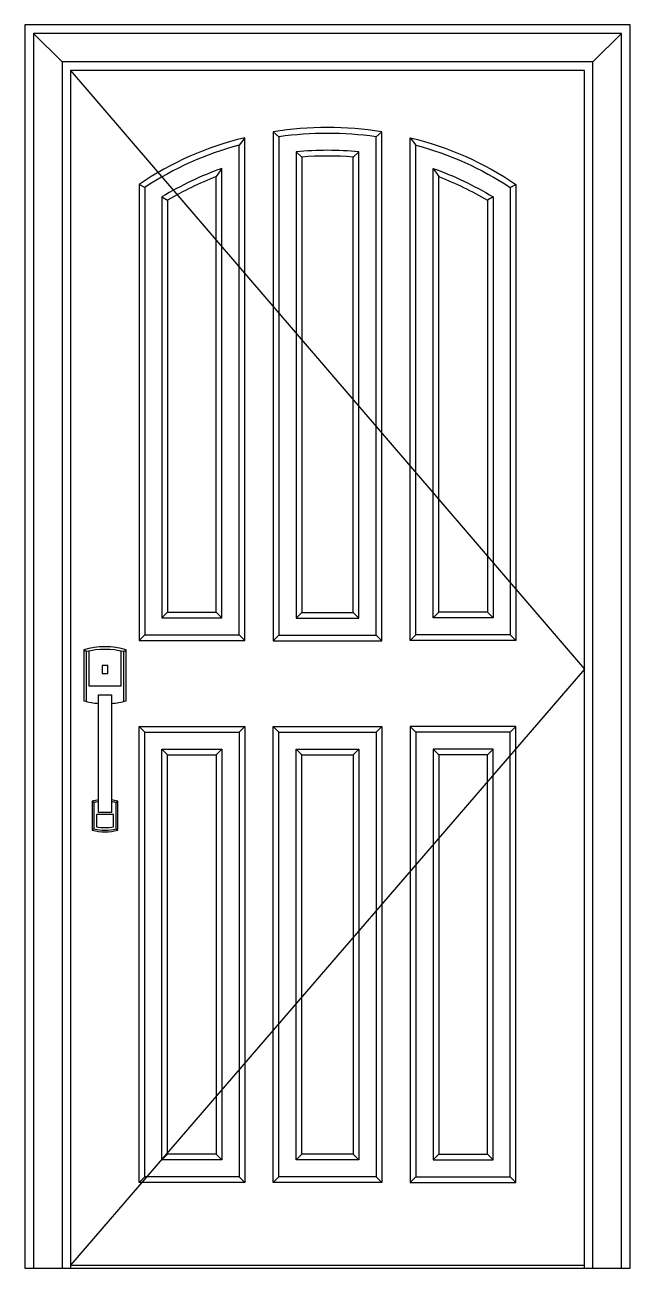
# Model space of a CAD drawing. Header units: metres. Extents: x 0 to 1060, y 0 to 2180.
import ezdxf

# ---------------------------------------------------------------- set-up
doc = ezdxf.new("R2010")
doc.units = ezdxf.units.M
for name, color, linetype in [('2', 2, 'Continuous'), ('3', 3, 'Continuous'), ('4', 4, 'Continuous'), ('7', 7, 'Continuous')]:
    doc.layers.add(name, color=color, linetype=linetype)

msp = doc.modelspace()

# ---------------------------------------------------------------- linework, layer by layer
at = {"layer": '2'}
msp.add_line((0, 0), (1060, 0), dxfattribs=at)
at = {"layer": '3'}
for p, q in [((65, 2115), (15, 2165)), ((995, 2115), (1045, 2165)), ((445, 1983.81), (435, 1992.38)), ((615, 1983.81), (625, 1992.38)), ((385, 1982.1), (375, 1969.14)), ((675, 1982.1), (685, 1969.14)), ((485, 1948.14), (475, 1957.27)), ((575, 1948.14), (585, 1957.27)), ((345, 1928.33), (335, 1914.01)), ((715, 1928.33), (725, 1914.01)), ((210, 1894.96), (200, 1900.35)), ((850, 1894.96), (860, 1900.35)), ((240, 1878.42), (250, 1872.78)), ((820, 1878.42), (810, 1872.78)), ((250, 1150.35), (240, 1140.35)), ((345, 1140.35), (335, 1150.35)), ((485, 1149.89), (475, 1139.89)), ((585, 1139.89), (575, 1149.89)), ((715, 1140.35), (725, 1150.35)), ((810, 1150.35), (820, 1140.35)), ((210, 1110.35), (200, 1100.35)), ((375, 1110.35), (385, 1100.35)), ((445, 1109.89), (435, 1099.89)), ((615, 1109.89), (625, 1099.89)), ((685, 1110.35), (675, 1100.35)), ((850, 1110.35), (860, 1100.35)), ((107.48, 1080.96), (103, 1084.4)), ((173.18, 1080.96), (177.66, 1084.4)), ((210, 940), (200, 950)), ((375, 940), (385, 950)), ((445, 940), (435, 950)), ((615, 940), (625, 950)), ((685, 940), (675, 950)), ((850, 940), (860, 950)), ((250, 900), (240, 910)), ((335, 900), (345, 910)), ((485, 900), (475, 910)), ((575, 900), (585, 910)), ((725, 900), (715, 910)), ((810, 900), (820, 910)), ((120.92, 816.41), (117.94, 818.71)), ((159.74, 816.41), (162.73, 818.71)), ((120.92, 770.25), (117.94, 767.95)), ((159.74, 770.25), (162.73, 767.95)), ((250, 200), (240, 190)), ((345, 190), (335, 200)), ((485, 200), (475, 190)), ((575, 200), (585, 190)), ((715, 190), (725, 200)), ((810, 200), (820, 190)), ((210, 160), (200, 150)), ((375, 160), (385, 150)), ((445, 160), (435, 150)), ((615, 160), (625, 150)), ((685, 160), (675, 150)), ((850, 160), (860, 150)), ((80, 5), (980, 5))]:
    msp.add_line(p, q, dxfattribs=at)
for points in [[(1045, 0), (1045, 2165), (15, 2165), (15, 0)], [(995, 0), (995, 2115), (65, 2115), (65, 0)], [(80, 2100), (980, 1050), (80, 5)], [(111.96, 1082.01), (111.96, 1021.29), (168.7, 1021.29), (168.7, 1082.01)]]:
    msp.add_lwpolyline(points, dxfattribs=at)
for points in [[(615, 1109.89), (615, 1983.81, 0.07), (445, 1983.81), (445, 1109.89)], [(375, 1110.35), (375, 1969.14, 0.08), (210, 1894.96), (210, 1110.35)], [(685, 1110.35), (685, 1969.14, -0.08), (850, 1894.96), (850, 1110.35)], [(585, 1139.89), (585, 1957.27, 0.05), (475, 1957.27), (475, 1139.89)], [(345, 1140.35), (345, 1928.33, 0.05), (240, 1878.42), (240, 1140.35)], [(715, 1140.35), (715, 1928.33, -0.05), (820, 1878.42), (820, 1140.35)], [(155.26, 795.57), (125.4, 795.57), (125.4, 773.83, 0.1), (155.26, 773.83), (155.26, 795.57)]]:
    msp.add_lwpolyline(points, format="xyb", close=True, dxfattribs=at)
for points in [[(173.18, 993.64), (173.18, 1080.96, 0.12), (107.48, 1080.96), (107.48, 993.64)], [(129.13, 818.01, 0.03), (120.92, 816.41), (120.92, 770.25, 0.12), (159.74, 770.25), (159.74, 816.41, 0.03), (151.53, 818.01)]]:
    msp.add_lwpolyline(points, format="xyb", dxfattribs=at)
for points in [[(210, 160), (210, 940), (375, 940), (375, 160)], [(445, 940), (615, 940), (615, 160), (445, 160)], [(850, 160), (850, 940), (685, 940), (685, 160)], [(240, 190), (240, 910), (345, 910), (345, 190)], [(475, 910), (585, 910), (585, 190), (475, 190)], [(820, 190), (820, 910), (715, 910), (715, 190)]]:
    msp.add_lwpolyline(points, close=True, dxfattribs=at)
at = {"layer": '4'}
msp.add_lwpolyline([(1060, 0), (1060, 2180), (0, 2180), (0, 0)], dxfattribs=at)
at = {"layer": '7'}
msp.add_lwpolyline([(980, 0), (980, 2100), (80, 2100), (80, 0)], dxfattribs=at)
for points in [[(625, 1099.89), (625, 1992.38, 0.08), (435, 1992.38), (435, 1099.89)], [(385, 1100.35), (385, 1982.1, 0.09), (200, 1900.35), (200, 1100.35)], [(675, 1100.35), (675, 1982.1, -0.09), (860, 1900.35), (860, 1100.35)], [(575, 1149.89), (575, 1948.14, 0.04), (485, 1948.14), (485, 1149.89)], [(335, 1150.35), (335, 1914.01, 0.04), (250, 1872.78), (250, 1150.35)], [(725, 1150.35), (725, 1914.01, -0.04), (810, 1872.78), (810, 1150.35)]]:
    msp.add_lwpolyline(points, format="xyb", close=True, dxfattribs=at)
for points in [[(151.53, 990.14, 0.05), (177.66, 994.81), (177.66, 1084.4, 0.14), (103, 1084.4), (103, 994.81, 0.05), (129.13, 990.14, 0.05)], [(129.13, 821.03, 0.03), (117.94, 818.71), (117.94, 767.95, 0.14), (162.73, 767.95), (162.73, 818.71, 0.03), (151.53, 821.03)]]:
    msp.add_lwpolyline(points, format="xyb", dxfattribs=at)
for points in [[(135.41, 1042.64), (145.25, 1042.64), (145.25, 1056.68), (135.41, 1056.68)], [(129.13, 799.11), (129.13, 1005.38), (151.53, 1005.38), (151.53, 799.11)], [(200, 150), (200, 950), (385, 950), (385, 150)], [(435, 950), (625, 950), (625, 150), (435, 150)], [(860, 150), (860, 950), (675, 950), (675, 150)], [(250, 200), (250, 900), (335, 900), (335, 200)], [(485, 900), (575, 900), (575, 200), (485, 200)], [(810, 200), (810, 900), (725, 900), (725, 200)]]:
    msp.add_lwpolyline(points, close=True, dxfattribs=at)

doc.saveas('drawing.dxf')
